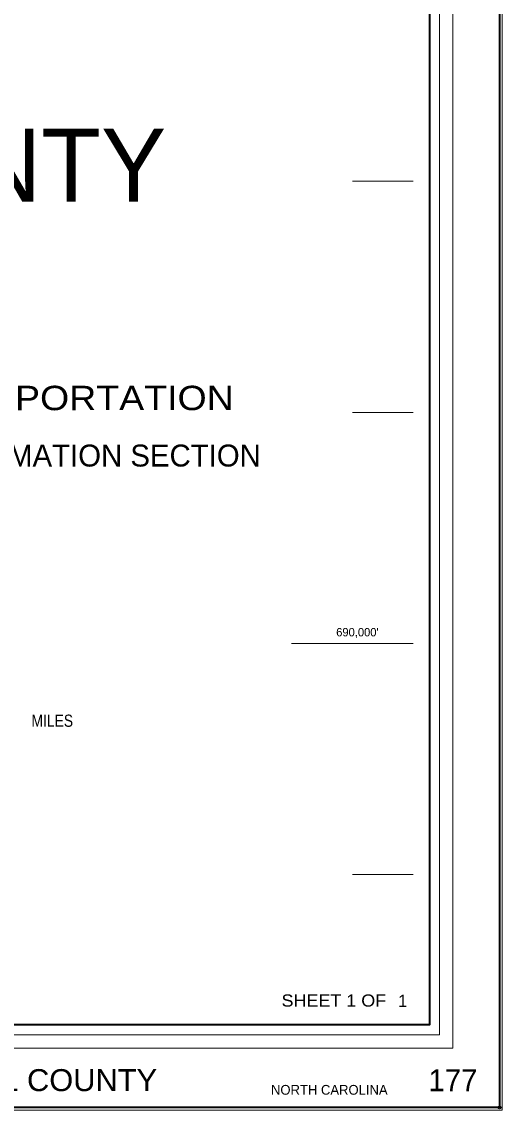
# Model space of a CAD drawing. Extents: x 813394 to 910024, y 204153 to 260550.
# Drawn here: x 903683 to 910024, y 204153 to 218513 of the extents above; entities that cross this region are included whole.
import ezdxf
from ezdxf.enums import TextEntityAlignment as Align

# ---------------------------------------------------------------- set-up
doc = ezdxf.new("R2010")
doc.units = 0
doc.header["$LTSCALE"] = 69
doc.header["$PDMODE"] = 32
doc.header["$PDSIZE"] = 34.5
for name, color, linetype, lineweight in [('1', 7, 'Continuous', 25), ('20', 7, 'Continuous', 40), ('61', 7, 'Continuous', 13)]:
    doc.layers.add(name, color=color, linetype=linetype, lineweight=lineweight)
doc.layers.add('12', color=7, linetype='Continuous')

msp = doc.modelspace()

# ---------------------------------------------------------------- linework, layer by layer
at = {"layer": '1', "lineweight": 13}
msp.add_lwpolyline([(910024.19, 204153.04), (813393.55, 204153.04), (813393.55, 260550.09), (910024.19, 260550.09)], close=True, dxfattribs=at)
at = {"layer": '1'}
msp.add_point((909989.19, 204188.04), dxfattribs=at)
at = {"layer": '20'}
for points in [[(813428.55, 260515.08), (909989.19, 260515.08), (909989.19, 204188.04), (813428.55, 204188.04)], [(816616.4, 259406.12), (909063.69, 259406.12), (909063.69, 205279.76), (816616.4, 205279.76)]]:
    msp.add_lwpolyline(points, close=True, dxfattribs=at)
at = {"layer": '20', "lineweight": 13}
msp.add_lwpolyline([(816307.21, 259731.59), (816307.21, 204970.48), (816485.77, 205149.15), (816485.77, 259536.76), (909194.29, 259536.76), (909194.29, 205149.15), (816485.77, 205149.15), (816307.21, 204970.48), (909372.87, 204970.48), (909372.87, 259731.59)], close=True, dxfattribs=at)
at = {"layer": '61'}
msp.add_line((907241.46, 210312), (908850.46, 210312), dxfattribs=at)
for points in [[(908045.96, 216408), (908047.96, 216408), (908049.96, 216408), (908051.96, 216408), (908053.96, 216408), (908055.96, 216408), (908057.96, 216408), (908059.96, 216408), (908061.96, 216408), (908063.96, 216408), (908065.96, 216408), (908067.96, 216408), (908069.96, 216408), (908071.96, 216408), (908073.96, 216408), (908075.96, 216408), (908077.96, 216408), (908079.96, 216408), (908081.96, 216408), (908083.96, 216408), (908085.96, 216408), (908087.96, 216408), (908089.96, 216408), (908091.96, 216408), (908093.96, 216408), (908095.96, 216408), (908097.96, 216408), (908099.96, 216408), (908101.96, 216408), (908103.96, 216408), (908105.96, 216408), (908107.96, 216408), (908109.96, 216408), (908111.96, 216408), (908113.96, 216408), (908115.96, 216408), (908117.96, 216408), (908119.96, 216408), (908121.96, 216408), (908123.96, 216408), (908125.96, 216408), (908127.96, 216408), (908129.96, 216408), (908131.96, 216408), (908133.96, 216408), (908135.96, 216408), (908137.96, 216408), (908139.96, 216408), (908141.96, 216408), (908143.96, 216408), (908145.96, 216408), (908147.96, 216408), (908149.96, 216408), (908151.96, 216408), (908153.96, 216408), (908155.96, 216408), (908157.96, 216408), (908159.96, 216408), (908161.96, 216408), (908163.96, 216408), (908165.96, 216408), (908167.96, 216408), (908169.96, 216408), (908171.96, 216408), (908173.96, 216408), (908175.96, 216408), (908177.96, 216408), (908179.96, 216408), (908181.96, 216408), (908183.96, 216408), (908185.96, 216408), (908187.96, 216408), (908189.96, 216408), (908191.96, 216408), (908193.96, 216408), (908195.96, 216408), (908197.96, 216408), (908199.96, 216408), (908201.96, 216408), (908203.96, 216408), (908205.96, 216408), (908207.96, 216408), (908209.96, 216408), (908211.96, 216408), (908213.96, 216408), (908215.96, 216408), (908217.96, 216408), (908219.96, 216408), (908221.96, 216408), (908223.96, 216408), (908225.96, 216408), (908227.96, 216408), (908229.96, 216408), (908231.96, 216408), (908233.96, 216408), (908235.96, 216408), (908237.96, 216408), (908239.96, 216408), (908241.96, 216408), (908243.96, 216408)], [(908243.96, 216408), (908245.96, 216408), (908247.96, 216408), (908249.96, 216408), (908251.96, 216408), (908253.96, 216408), (908255.96, 216408), (908257.96, 216408), (908259.96, 216408), (908261.96, 216408), (908263.96, 216408), (908265.96, 216408), (908267.96, 216408), (908269.96, 216408), (908271.96, 216408), (908273.96, 216408), (908275.96, 216408), (908277.96, 216408), (908279.96, 216408), (908281.96, 216408), (908283.96, 216408), (908285.96, 216408), (908287.96, 216408), (908289.96, 216408), (908291.96, 216408), (908293.96, 216408), (908295.96, 216408), (908297.96, 216408), (908299.96, 216408), (908301.96, 216408), (908303.96, 216408), (908305.96, 216408), (908307.96, 216408), (908309.96, 216408), (908311.96, 216408), (908313.96, 216408), (908315.96, 216408), (908317.96, 216408), (908319.96, 216408), (908321.96, 216408), (908323.96, 216408), (908325.96, 216408), (908327.96, 216408), (908329.96, 216408), (908331.96, 216408), (908333.96, 216408), (908335.96, 216408), (908337.96, 216408), (908339.96, 216408), (908341.96, 216408), (908343.96, 216408), (908345.96, 216408), (908347.96, 216408), (908349.96, 216408), (908351.96, 216408), (908353.96, 216408), (908355.96, 216408), (908357.96, 216408), (908359.96, 216408), (908361.96, 216408), (908363.96, 216408), (908365.96, 216408), (908367.96, 216408), (908369.96, 216408), (908371.96, 216408), (908373.96, 216408), (908375.96, 216408), (908377.96, 216408), (908379.96, 216408), (908381.96, 216408), (908383.96, 216408), (908385.96, 216408), (908387.96, 216408), (908389.96, 216408), (908391.96, 216408), (908393.96, 216408), (908395.96, 216408), (908397.96, 216408), (908399.96, 216408), (908401.96, 216408), (908403.96, 216408), (908405.96, 216408), (908407.96, 216408), (908409.96, 216408), (908411.96, 216408), (908413.96, 216408), (908415.96, 216408), (908417.96, 216408), (908419.96, 216408), (908421.96, 216408), (908423.96, 216408), (908425.96, 216408), (908427.96, 216408), (908429.96, 216408), (908431.96, 216408), (908433.96, 216408), (908435.96, 216408), (908437.96, 216408), (908439.96, 216408), (908441.96, 216408)], [(908441.96, 216408), (908443.96, 216408), (908445.96, 216408), (908447.96, 216408), (908449.96, 216408), (908451.96, 216408), (908453.96, 216408), (908455.96, 216408), (908457.96, 216408), (908459.96, 216408), (908461.96, 216408), (908463.96, 216408), (908465.96, 216408), (908467.96, 216408), (908469.96, 216408), (908471.96, 216408), (908473.96, 216408), (908475.96, 216408), (908477.96, 216408), (908479.96, 216408), (908481.96, 216408), (908483.96, 216408), (908485.96, 216408), (908487.96, 216408), (908489.96, 216408), (908491.96, 216408), (908493.96, 216408), (908495.96, 216408), (908497.96, 216408), (908499.96, 216408), (908501.96, 216408), (908503.96, 216408), (908505.96, 216408), (908507.96, 216408), (908509.96, 216408), (908511.96, 216408), (908513.96, 216408), (908515.96, 216408), (908517.96, 216408), (908519.96, 216408), (908521.96, 216408), (908523.96, 216408), (908525.96, 216408), (908527.96, 216408), (908529.96, 216408), (908531.96, 216408), (908533.96, 216408), (908535.96, 216408), (908537.96, 216408), (908539.96, 216408), (908541.96, 216408), (908543.96, 216408), (908545.96, 216408), (908547.96, 216408), (908549.96, 216408), (908551.96, 216408), (908553.96, 216408), (908555.96, 216408), (908557.96, 216408), (908559.96, 216408), (908561.96, 216408), (908563.96, 216408), (908565.96, 216408), (908567.96, 216408), (908569.96, 216408), (908571.96, 216408), (908573.96, 216408), (908575.96, 216408), (908577.96, 216408), (908579.96, 216408), (908581.96, 216408), (908583.96, 216408), (908585.96, 216408), (908587.96, 216408), (908589.96, 216408), (908591.96, 216408), (908593.96, 216408), (908595.96, 216408), (908597.96, 216408), (908599.96, 216408), (908601.96, 216408), (908603.96, 216408), (908605.96, 216408), (908607.96, 216408), (908609.96, 216408), (908611.96, 216408), (908613.96, 216408), (908615.96, 216408), (908617.96, 216408), (908619.96, 216408), (908621.96, 216408), (908623.96, 216408), (908625.96, 216408), (908627.96, 216408), (908629.96, 216408), (908631.96, 216408), (908633.96, 216408), (908635.96, 216408), (908637.96, 216408), (908639.96, 216408)], [(908639.96, 216408), (908641.96, 216408), (908643.96, 216408), (908645.96, 216408), (908647.96, 216408), (908649.96, 216408), (908651.96, 216408), (908653.96, 216408), (908655.96, 216408), (908657.96, 216408), (908659.96, 216408), (908661.96, 216408), (908663.96, 216408), (908665.96, 216408), (908667.96, 216408), (908669.96, 216408), (908671.96, 216408), (908673.96, 216408), (908675.96, 216408), (908677.96, 216408), (908679.96, 216408), (908681.96, 216408), (908683.96, 216408), (908685.96, 216408), (908687.96, 216408), (908689.96, 216408), (908691.96, 216408), (908693.96, 216408), (908695.96, 216408), (908697.96, 216408), (908699.96, 216408), (908701.96, 216408), (908703.96, 216408), (908705.96, 216408), (908707.96, 216408), (908709.96, 216408), (908711.96, 216408), (908713.96, 216408), (908715.96, 216408), (908717.96, 216408), (908719.96, 216408), (908721.96, 216408), (908723.96, 216408), (908725.96, 216408), (908727.96, 216408), (908729.96, 216408), (908731.96, 216408), (908733.96, 216408), (908735.96, 216408), (908737.96, 216408), (908739.96, 216408), (908741.96, 216408), (908743.96, 216408), (908745.96, 216408), (908747.96, 216408), (908749.96, 216408), (908751.96, 216408), (908753.96, 216408), (908755.96, 216408), (908757.96, 216408), (908759.96, 216408), (908761.96, 216408), (908763.96, 216408), (908765.96, 216408), (908767.96, 216408), (908769.96, 216408), (908771.96, 216408), (908773.96, 216408), (908775.96, 216408), (908777.96, 216408), (908779.96, 216408), (908781.96, 216408), (908783.96, 216408), (908785.96, 216408), (908787.96, 216408), (908789.96, 216408), (908791.96, 216408), (908793.96, 216408), (908795.96, 216408), (908797.96, 216408), (908799.96, 216408), (908801.96, 216408), (908803.96, 216408), (908805.96, 216408), (908807.96, 216408), (908809.96, 216408), (908811.96, 216408), (908813.96, 216408), (908815.96, 216408), (908817.96, 216408), (908819.96, 216408), (908821.96, 216408), (908823.96, 216408), (908825.96, 216408), (908827.96, 216408), (908829.96, 216408), (908831.96, 216408), (908833.96, 216408), (908835.96, 216408), (908837.96, 216408)], [(908837.96, 216408), (908839.96, 216408), (908841.96, 216408), (908843.96, 216408), (908845.96, 216408), (908847.96, 216408), (908850.46, 216408)], [(908045.96, 213360), (908047.96, 213360), (908049.96, 213360), (908051.96, 213360), (908053.96, 213360), (908055.96, 213360), (908057.96, 213360), (908059.96, 213360), (908061.96, 213360), (908063.96, 213360), (908065.96, 213360), (908067.96, 213360), (908069.96, 213360), (908071.96, 213360), (908073.96, 213360), (908075.96, 213360), (908077.96, 213360), (908079.96, 213360), (908081.96, 213360), (908083.96, 213360), (908085.96, 213360), (908087.96, 213360), (908089.96, 213360), (908091.96, 213360), (908093.96, 213360), (908095.96, 213360), (908097.96, 213360), (908099.96, 213360), (908101.96, 213360), (908103.96, 213360), (908105.96, 213360), (908107.96, 213360), (908109.96, 213360), (908111.96, 213360), (908113.96, 213360), (908115.96, 213360), (908117.96, 213360), (908119.96, 213360), (908121.96, 213360), (908123.96, 213360), (908125.96, 213360), (908127.96, 213360), (908129.96, 213360), (908131.96, 213360), (908133.96, 213360), (908135.96, 213360), (908137.96, 213360), (908139.96, 213360), (908141.96, 213360), (908143.96, 213360), (908145.96, 213360), (908147.96, 213360), (908149.96, 213360), (908151.96, 213360), (908153.96, 213360), (908155.96, 213360), (908157.96, 213360), (908159.96, 213360), (908161.96, 213360), (908163.96, 213360), (908165.96, 213360), (908167.96, 213360), (908169.96, 213360), (908171.96, 213360), (908173.96, 213360), (908175.96, 213360), (908177.96, 213360), (908179.96, 213360), (908181.96, 213360), (908183.96, 213360), (908185.96, 213360), (908187.96, 213360), (908189.96, 213360), (908191.96, 213360), (908193.96, 213360), (908195.96, 213360), (908197.96, 213360), (908199.96, 213360), (908201.96, 213360), (908203.96, 213360), (908205.96, 213360), (908207.96, 213360), (908209.96, 213360), (908211.96, 213360), (908213.96, 213360), (908215.96, 213360), (908217.96, 213360), (908219.96, 213360), (908221.96, 213360), (908223.96, 213360), (908225.96, 213360), (908227.96, 213360), (908229.96, 213360), (908231.96, 213360), (908233.96, 213360), (908235.96, 213360), (908237.96, 213360), (908239.96, 213360), (908241.96, 213360), (908243.96, 213360)], [(908243.96, 213360), (908245.96, 213360), (908247.96, 213360), (908249.96, 213360), (908251.96, 213360), (908253.96, 213360), (908255.96, 213360), (908257.96, 213360), (908259.96, 213360), (908261.96, 213360), (908263.96, 213360), (908265.96, 213360), (908267.96, 213360), (908269.96, 213360), (908271.96, 213360), (908273.96, 213360), (908275.96, 213360), (908277.96, 213360), (908279.96, 213360), (908281.96, 213360), (908283.96, 213360), (908285.96, 213360), (908287.96, 213360), (908289.96, 213360), (908291.96, 213360), (908293.96, 213360), (908295.96, 213360), (908297.96, 213360), (908299.96, 213360), (908301.96, 213360), (908303.96, 213360), (908305.96, 213360), (908307.96, 213360), (908309.96, 213360), (908311.96, 213360), (908313.96, 213360), (908315.96, 213360), (908317.96, 213360), (908319.96, 213360), (908321.96, 213360), (908323.96, 213360), (908325.96, 213360), (908327.96, 213360), (908329.96, 213360), (908331.96, 213360), (908333.96, 213360), (908335.96, 213360), (908337.96, 213360), (908339.96, 213360), (908341.96, 213360), (908343.96, 213360), (908345.96, 213360), (908347.96, 213360), (908349.96, 213360), (908351.96, 213360), (908353.96, 213360), (908355.96, 213360), (908357.96, 213360), (908359.96, 213360), (908361.96, 213360), (908363.96, 213360), (908365.96, 213360), (908367.96, 213360), (908369.96, 213360), (908371.96, 213360), (908373.96, 213360), (908375.96, 213360), (908377.96, 213360), (908379.96, 213360), (908381.96, 213360), (908383.96, 213360), (908385.96, 213360), (908387.96, 213360), (908389.96, 213360), (908391.96, 213360), (908393.96, 213360), (908395.96, 213360), (908397.96, 213360), (908399.96, 213360), (908401.96, 213360), (908403.96, 213360), (908405.96, 213360), (908407.96, 213360), (908409.96, 213360), (908411.96, 213360), (908413.96, 213360), (908415.96, 213360), (908417.96, 213360), (908419.96, 213360), (908421.96, 213360), (908423.96, 213360), (908425.96, 213360), (908427.96, 213360), (908429.96, 213360), (908431.96, 213360), (908433.96, 213360), (908435.96, 213360), (908437.96, 213360), (908439.96, 213360), (908441.96, 213360)], [(908441.96, 213360), (908443.96, 213360), (908445.96, 213360), (908447.96, 213360), (908449.96, 213360), (908451.96, 213360), (908453.96, 213360), (908455.96, 213360), (908457.96, 213360), (908459.96, 213360), (908461.96, 213360), (908463.96, 213360), (908465.96, 213360), (908467.96, 213360), (908469.96, 213360), (908471.96, 213360), (908473.96, 213360), (908475.96, 213360), (908477.96, 213360), (908479.96, 213360), (908481.96, 213360), (908483.96, 213360), (908485.96, 213360), (908487.96, 213360), (908489.96, 213360), (908491.96, 213360), (908493.96, 213360), (908495.96, 213360), (908497.96, 213360), (908499.96, 213360), (908501.96, 213360), (908503.96, 213360), (908505.96, 213360), (908507.96, 213360), (908509.96, 213360), (908511.96, 213360), (908513.96, 213360), (908515.96, 213360), (908517.96, 213360), (908519.96, 213360), (908521.96, 213360), (908523.96, 213360), (908525.96, 213360), (908527.96, 213360), (908529.96, 213360), (908531.96, 213360), (908533.96, 213360), (908535.96, 213360), (908537.96, 213360), (908539.96, 213360), (908541.96, 213360), (908543.96, 213360), (908545.96, 213360), (908547.96, 213360), (908549.96, 213360), (908551.96, 213360), (908553.96, 213360), (908555.96, 213360), (908557.96, 213360), (908559.96, 213360), (908561.96, 213360), (908563.96, 213360), (908565.96, 213360), (908567.96, 213360), (908569.96, 213360), (908571.96, 213360), (908573.96, 213360), (908575.96, 213360), (908577.96, 213360), (908579.96, 213360), (908581.96, 213360), (908583.96, 213360), (908585.96, 213360), (908587.96, 213360), (908589.96, 213360), (908591.96, 213360), (908593.96, 213360), (908595.96, 213360), (908597.96, 213360), (908599.96, 213360), (908601.96, 213360), (908603.96, 213360), (908605.96, 213360), (908607.96, 213360), (908609.96, 213360), (908611.96, 213360), (908613.96, 213360), (908615.96, 213360), (908617.96, 213360), (908619.96, 213360), (908621.96, 213360), (908623.96, 213360), (908625.96, 213360), (908627.96, 213360), (908629.96, 213360), (908631.96, 213360), (908633.96, 213360), (908635.96, 213360), (908637.96, 213360), (908639.96, 213360)], [(908639.96, 213360), (908641.96, 213360), (908643.96, 213360), (908645.96, 213360), (908647.96, 213360), (908649.96, 213360), (908651.96, 213360), (908653.96, 213360), (908655.96, 213360), (908657.96, 213360), (908659.96, 213360), (908661.96, 213360), (908663.96, 213360), (908665.96, 213360), (908667.96, 213360), (908669.96, 213360), (908671.96, 213360), (908673.96, 213360), (908675.96, 213360), (908677.96, 213360), (908679.96, 213360), (908681.96, 213360), (908683.96, 213360), (908685.96, 213360), (908687.96, 213360), (908689.96, 213360), (908691.96, 213360), (908693.96, 213360), (908695.96, 213360), (908697.96, 213360), (908699.96, 213360), (908701.96, 213360), (908703.96, 213360), (908705.96, 213360), (908707.96, 213360), (908709.96, 213360), (908711.96, 213360), (908713.96, 213360), (908715.96, 213360), (908717.96, 213360), (908719.96, 213360), (908721.96, 213360), (908723.96, 213360), (908725.96, 213360), (908727.96, 213360), (908729.96, 213360), (908731.96, 213360), (908733.96, 213360), (908735.96, 213360), (908737.96, 213360), (908739.96, 213360), (908741.96, 213360), (908743.96, 213360), (908745.96, 213360), (908747.96, 213360), (908749.96, 213360), (908751.96, 213360), (908753.96, 213360), (908755.96, 213360), (908757.96, 213360), (908759.96, 213360), (908761.96, 213360), (908763.96, 213360), (908765.96, 213360), (908767.96, 213360), (908769.96, 213360), (908771.96, 213360), (908773.96, 213360), (908775.96, 213360), (908777.96, 213360), (908779.96, 213360), (908781.96, 213360), (908783.96, 213360), (908785.96, 213360), (908787.96, 213360), (908789.96, 213360), (908791.96, 213360), (908793.96, 213360), (908795.96, 213360), (908797.96, 213360), (908799.96, 213360), (908801.96, 213360), (908803.96, 213360), (908805.96, 213360), (908807.96, 213360), (908809.96, 213360), (908811.96, 213360), (908813.96, 213360), (908815.96, 213360), (908817.96, 213360), (908819.96, 213360), (908821.96, 213360), (908823.96, 213360), (908825.96, 213360), (908827.96, 213360), (908829.96, 213360), (908831.96, 213360), (908833.96, 213360), (908835.96, 213360), (908837.96, 213360)], [(908837.96, 213360), (908839.96, 213360), (908841.96, 213360), (908843.96, 213360), (908845.96, 213360), (908847.96, 213360), (908850.46, 213360)], [(908045.96, 207264), (908047.96, 207264), (908049.96, 207264), (908051.96, 207264), (908053.96, 207264), (908055.96, 207264), (908057.96, 207264), (908059.96, 207264), (908061.96, 207264), (908063.96, 207264), (908065.96, 207264), (908067.96, 207264), (908069.96, 207264), (908071.96, 207264), (908073.96, 207264), (908075.96, 207264), (908077.96, 207264), (908079.96, 207264), (908081.96, 207264), (908083.96, 207264), (908085.96, 207264), (908087.96, 207264), (908089.96, 207264), (908091.96, 207264), (908093.96, 207264), (908095.96, 207264), (908097.96, 207264), (908099.96, 207264), (908101.96, 207264), (908103.96, 207264), (908105.96, 207264), (908107.96, 207264), (908109.96, 207264), (908111.96, 207264), (908113.96, 207264), (908115.96, 207264), (908117.96, 207264), (908119.96, 207264), (908121.96, 207264), (908123.96, 207264), (908125.96, 207264), (908127.96, 207264), (908129.96, 207264), (908131.96, 207264), (908133.96, 207264), (908135.96, 207264), (908137.96, 207264), (908139.96, 207264), (908141.96, 207264), (908143.96, 207264), (908145.96, 207264), (908147.96, 207264), (908149.96, 207264), (908151.96, 207264), (908153.96, 207264), (908155.96, 207264), (908157.96, 207264), (908159.96, 207264), (908161.96, 207264), (908163.96, 207264), (908165.96, 207264), (908167.96, 207264), (908169.96, 207264), (908171.96, 207264), (908173.96, 207264), (908175.96, 207264), (908177.96, 207264), (908179.96, 207264), (908181.96, 207264), (908183.96, 207264), (908185.96, 207264), (908187.96, 207264), (908189.96, 207264), (908191.96, 207264), (908193.96, 207264), (908195.96, 207264), (908197.96, 207264), (908199.96, 207264), (908201.96, 207264), (908203.96, 207264), (908205.96, 207264), (908207.96, 207264), (908209.96, 207264), (908211.96, 207264), (908213.96, 207264), (908215.96, 207264), (908217.96, 207264), (908219.96, 207264), (908221.96, 207264), (908223.96, 207264), (908225.96, 207264), (908227.96, 207264), (908229.96, 207264), (908231.96, 207264), (908233.96, 207264), (908235.96, 207264), (908237.96, 207264), (908239.96, 207264), (908241.96, 207264), (908243.96, 207264)], [(908243.96, 207264), (908245.96, 207264), (908247.96, 207264), (908249.96, 207264), (908251.96, 207264), (908253.96, 207264), (908255.96, 207264), (908257.96, 207264), (908259.96, 207264), (908261.96, 207264), (908263.96, 207264), (908265.96, 207264), (908267.96, 207264), (908269.96, 207264), (908271.96, 207264), (908273.96, 207264), (908275.96, 207264), (908277.96, 207264), (908279.96, 207264), (908281.96, 207264), (908283.96, 207264), (908285.96, 207264), (908287.96, 207264), (908289.96, 207264), (908291.96, 207264), (908293.96, 207264), (908295.96, 207264), (908297.96, 207264), (908299.96, 207264), (908301.96, 207264), (908303.96, 207264), (908305.96, 207264), (908307.96, 207264), (908309.96, 207264), (908311.96, 207264), (908313.96, 207264), (908315.96, 207264), (908317.96, 207264), (908319.96, 207264), (908321.96, 207264), (908323.96, 207264), (908325.96, 207264), (908327.96, 207264), (908329.96, 207264), (908331.96, 207264), (908333.96, 207264), (908335.96, 207264), (908337.96, 207264), (908339.96, 207264), (908341.96, 207264), (908343.96, 207264), (908345.96, 207264), (908347.96, 207264), (908349.96, 207264), (908351.96, 207264), (908353.96, 207264), (908355.96, 207264), (908357.96, 207264), (908359.96, 207264), (908361.96, 207264), (908363.96, 207264), (908365.96, 207264), (908367.96, 207264), (908369.96, 207264), (908371.96, 207264), (908373.96, 207264), (908375.96, 207264), (908377.96, 207264), (908379.96, 207264), (908381.96, 207264), (908383.96, 207264), (908385.96, 207264), (908387.96, 207264), (908389.96, 207264), (908391.96, 207264), (908393.96, 207264), (908395.96, 207264), (908397.96, 207264), (908399.96, 207264), (908401.96, 207264), (908403.96, 207264), (908405.96, 207264), (908407.96, 207264), (908409.96, 207264), (908411.96, 207264), (908413.96, 207264), (908415.96, 207264), (908417.96, 207264), (908419.96, 207264), (908421.96, 207264), (908423.96, 207264), (908425.96, 207264), (908427.96, 207264), (908429.96, 207264), (908431.96, 207264), (908433.96, 207264), (908435.96, 207264), (908437.96, 207264), (908439.96, 207264), (908441.96, 207264)], [(908441.96, 207264), (908443.96, 207264), (908445.96, 207264), (908447.96, 207264), (908449.96, 207264), (908451.96, 207264), (908453.96, 207264), (908455.96, 207264), (908457.96, 207264), (908459.96, 207264), (908461.96, 207264), (908463.96, 207264), (908465.96, 207264), (908467.96, 207264), (908469.96, 207264), (908471.96, 207264), (908473.96, 207264), (908475.96, 207264), (908477.96, 207264), (908479.96, 207264), (908481.96, 207264), (908483.96, 207264), (908485.96, 207264), (908487.96, 207264), (908489.96, 207264), (908491.96, 207264), (908493.96, 207264), (908495.96, 207264), (908497.96, 207264), (908499.96, 207264), (908501.96, 207264), (908503.96, 207264), (908505.96, 207264), (908507.96, 207264), (908509.96, 207264), (908511.96, 207264), (908513.96, 207264), (908515.96, 207264), (908517.96, 207264), (908519.96, 207264), (908521.96, 207264), (908523.96, 207264), (908525.96, 207264), (908527.96, 207264), (908529.96, 207264), (908531.96, 207264), (908533.96, 207264), (908535.96, 207264), (908537.96, 207264), (908539.96, 207264), (908541.96, 207264), (908543.96, 207264), (908545.96, 207264), (908547.96, 207264), (908549.96, 207264), (908551.96, 207264), (908553.96, 207264), (908555.96, 207264), (908557.96, 207264), (908559.96, 207264), (908561.96, 207264), (908563.96, 207264), (908565.96, 207264), (908567.96, 207264), (908569.96, 207264), (908571.96, 207264), (908573.96, 207264), (908575.96, 207264), (908577.96, 207264), (908579.96, 207264), (908581.96, 207264), (908583.96, 207264), (908585.96, 207264), (908587.96, 207264), (908589.96, 207264), (908591.96, 207264), (908593.96, 207264), (908595.96, 207264), (908597.96, 207264), (908599.96, 207264), (908601.96, 207264), (908603.96, 207264), (908605.96, 207264), (908607.96, 207264), (908609.96, 207264), (908611.96, 207264), (908613.96, 207264), (908615.96, 207264), (908617.96, 207264), (908619.96, 207264), (908621.96, 207264), (908623.96, 207264), (908625.96, 207264), (908627.96, 207264), (908629.96, 207264), (908631.96, 207264), (908633.96, 207264), (908635.96, 207264), (908637.96, 207264), (908639.96, 207264)], [(908639.96, 207264), (908641.96, 207264), (908643.96, 207264), (908645.96, 207264), (908647.96, 207264), (908649.96, 207264), (908651.96, 207264), (908653.96, 207264), (908655.96, 207264), (908657.96, 207264), (908659.96, 207264), (908661.96, 207264), (908663.96, 207264), (908665.96, 207264), (908667.96, 207264), (908669.96, 207264), (908671.96, 207264), (908673.96, 207264), (908675.96, 207264), (908677.96, 207264), (908679.96, 207264), (908681.96, 207264), (908683.96, 207264), (908685.96, 207264), (908687.96, 207264), (908689.96, 207264), (908691.96, 207264), (908693.96, 207264), (908695.96, 207264), (908697.96, 207264), (908699.96, 207264), (908701.96, 207264), (908703.96, 207264), (908705.96, 207264), (908707.96, 207264), (908709.96, 207264), (908711.96, 207264), (908713.96, 207264), (908715.96, 207264), (908717.96, 207264), (908719.96, 207264), (908721.96, 207264), (908723.96, 207264), (908725.96, 207264), (908727.96, 207264), (908729.96, 207264), (908731.96, 207264), (908733.96, 207264), (908735.96, 207264), (908737.96, 207264), (908739.96, 207264), (908741.96, 207264), (908743.96, 207264), (908745.96, 207264), (908747.96, 207264), (908749.96, 207264), (908751.96, 207264), (908753.96, 207264), (908755.96, 207264), (908757.96, 207264), (908759.96, 207264), (908761.96, 207264), (908763.96, 207264), (908765.96, 207264), (908767.96, 207264), (908769.96, 207264), (908771.96, 207264), (908773.96, 207264), (908775.96, 207264), (908777.96, 207264), (908779.96, 207264), (908781.96, 207264), (908783.96, 207264), (908785.96, 207264), (908787.96, 207264), (908789.96, 207264), (908791.96, 207264), (908793.96, 207264), (908795.96, 207264), (908797.96, 207264), (908799.96, 207264), (908801.96, 207264), (908803.96, 207264), (908805.96, 207264), (908807.96, 207264), (908809.96, 207264), (908811.96, 207264), (908813.96, 207264), (908815.96, 207264), (908817.96, 207264), (908819.96, 207264), (908821.96, 207264), (908823.96, 207264), (908825.96, 207264), (908827.96, 207264), (908829.96, 207264), (908831.96, 207264), (908833.96, 207264), (908835.96, 207264), (908837.96, 207264)], [(908837.96, 207264), (908839.96, 207264), (908841.96, 207264), (908843.96, 207264), (908845.96, 207264), (908847.96, 207264), (908850.46, 207264)]]:
    msp.add_lwpolyline(points, dxfattribs=at)

# ---------------------------------------------------------------- texts
at = {"layer": '12'}
msp.add_text('    TYRRELL COUNTY    ', height=965.6, dxfattribs=at).set_placement((899778.23, 216138.26), align=Align.CENTER)
at = {"layer": '12', "width": 1.15}
msp.add_text('NORTH CAROLINA DEPARTMENT OF TRANSPORTATION', height=321.8, rotation=0.007, dxfattribs=at).set_placement((899730.67, 213388.03), align=Align.CENTER)
at = {"layer": '12'}
msp.add_text('STATE ROAD MAINTENANCE UNIT - MAPPING AND INFORMATION SECTION', height=289.7, rotation=0.002, dxfattribs=at).set_placement((899778.64, 212644.76), align=Align.CENTER)
at = {"layer": '20'}
for s, height, width, p in [('MILES', 161, 0.85, (904085.14, 209211.51)), ('SHEET 1 OF', 160.9, 1.1, (907801.55, 205520.06)), ('TYRRELL COUNTY     ', 289.7, 1.05, (903921.01, 204405.34))]:
    msp.add_text(s, height=height, dxfattribs=dict(at, width=width)).set_placement(p, align=Align.CENTER)
for s, height, p in [('1  ', 160.9, (908769.66, 205516.15)), ('177', 289.7, (909373.32, 204404))]:
    msp.add_text(s, height=height, dxfattribs=at).set_placement(p, align=Align.CENTER)
msp.add_text('NORTH CAROLINA', height=128.7, dxfattribs=at).set_placement((906971.96, 204357.89))
at = {"layer": '61'}
msp.add_text("690,000'", height=110, dxfattribs=at).set_placement((908112.58, 210404.37), align=Align.CENTER)

doc.saveas('drawing.dxf')
